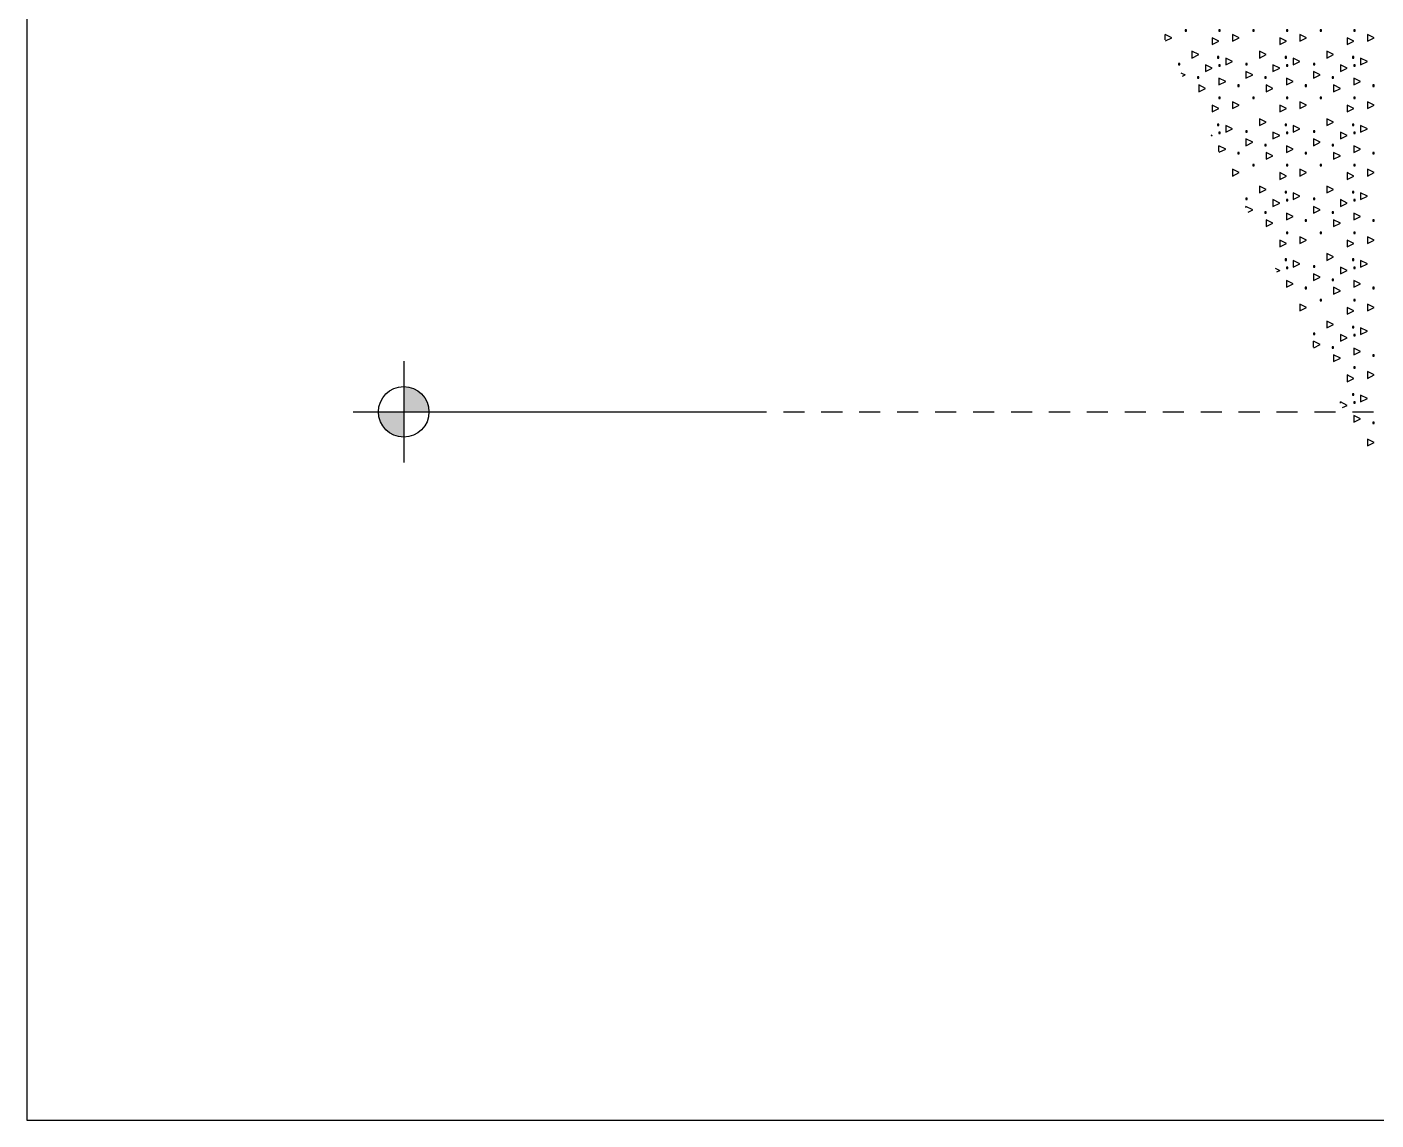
# Model space of a CAD drawing. Header units: metres. Extents: x -220 to 294, y -29 to 18.
# Drawn here: x -14.78 to -6.78, y -12 to -5.52 of the extents above; entities that cross this region are included whole.
import ezdxf

# ---------------------------------------------------------------- set-up
doc = ezdxf.new("R2010")
doc.units = ezdxf.units.M
doc.header["$MEASUREMENT"] = 0
doc.linetypes.add('DASHED4', pattern=[0.1875, 0.125, -0.0625])
for name, color, linetype in [('Cizgi', 7, 'Continuous'), ('Standart', 7, 'Continuous'), ('Tarama', 7, 'Continuous')]:
    doc.layers.add(name, color=color, linetype=linetype)

msp = doc.modelspace()

# ---------------------------------------------------------------- hatches: boundary and pattern name
at = {"layer": 'Tarama', "linetype": 'Continuous', "lineweight": -3}
for points in [[(-12.3988, -7.8), (-12.3997, -7.7832), (-12.4025, -7.7666), (-12.4072, -7.7505), (-12.4136, -7.7349), (-12.4218, -7.7202), (-12.4315, -7.7065), (-12.4427, -7.6939), (-12.4553, -7.6827), (-12.469, -7.673), (-12.4837, -7.6649), (-12.4992, -7.6584), (-12.5154, -7.6538), (-12.532, -7.6509), (-12.5488, -7.65), (-12.5488, -7.8)], [(-12.6988, -7.8), (-12.6978, -7.8168), (-12.695, -7.8334), (-12.6904, -7.8495), (-12.6839, -7.8651), (-12.6758, -7.8798), (-12.6661, -7.8935), (-12.6548, -7.9061), (-12.6423, -7.9173), (-12.6286, -7.927), (-12.6139, -7.9351), (-12.5983, -7.9416), (-12.5822, -7.9462), (-12.5656, -7.9491), (-12.5488, -7.95), (-12.5488, -7.8)]]:
    msp.add_hatch(color=216, dxfattribs=at).paths.add_polyline_path(points)

# ---------------------------------------------------------------- linework, layer by layer
at = {"layer": 'Cizgi', "color": 18, "linetype": 'Continuous', "lineweight": -3}
for points in [[(-14.783, 18), (-14.783, -12)], [(-14.783, -12), (51.417, -12)]]:
    msp.add_lwpolyline(points, dxfattribs=at)
at = {"layer": 'Cizgi', "color": 73, "linetype": 'DASHED4', "lineweight": -3}
msp.add_lwpolyline([(-12.0971, -7.8), (-5.233, -7.8)], dxfattribs=at)
at = {"layer": 'Standart', "color": 216, "linetype": 'Continuous', "lineweight": -3}
for points in [[(-12.5488, -7.5), (-12.5488, -8.1)], [(-12.8488, -7.8), (-12.2488, -7.8)], [(-12.2488, -7.8), (-10.4971, -7.8)]]:
    msp.add_lwpolyline(points, dxfattribs=at)
msp.add_circle((-12.5488, -7.8), 0.15, dxfattribs=at)
at = {"layer": 'Tarama', "color": 251, "linetype": 'Continuous', "lineweight": -3}
for points in [[(-7.9937, -5.5814), (-8.0337, -5.5614)], [(-8.0337, -5.5929), (-8.0337, -5.5614)], [(-8.0304, -5.5997), (-7.9937, -5.5814)], [(-7.9057, -5.5334), (-7.9137, -5.5334)], [(-7.9137, -5.5334), (-7.9137, -5.5414)], [(-7.9137, -5.5414), (-7.9057, -5.5414)], [(-7.9057, -5.5414), (-7.9057, -5.5334)], [(-7.7137, -5.6014), (-7.7537, -5.5814)], [(-7.7537, -5.5814), (-7.7537, -5.6214)], [(-7.7057, -5.5334), (-7.7137, -5.5334)], [(-7.7137, -5.5334), (-7.7137, -5.5414)], [(-7.7137, -5.5414), (-7.7057, -5.5414)], [(-7.7057, -5.5414), (-7.7057, -5.5334)], [(-7.5937, -5.5814), (-7.6337, -5.5614)], [(-7.6337, -5.5614), (-7.6337, -5.6014)], [(-7.6337, -5.6014), (-7.5937, -5.5814)], [(-7.5057, -5.5334), (-7.5137, -5.5334)], [(-7.5137, -5.5334), (-7.5137, -5.5414)], [(-7.5137, -5.5414), (-7.5057, -5.5414)], [(-7.5057, -5.5414), (-7.5057, -5.5334)], [(-7.3137, -5.6014), (-7.3537, -5.5814)], [(-7.3537, -5.5814), (-7.3537, -5.6214)], [(-7.3057, -5.5334), (-7.3137, -5.5334)], [(-7.3137, -5.5334), (-7.3137, -5.5414)], [(-7.3137, -5.5414), (-7.3057, -5.5414)], [(-7.3057, -5.5414), (-7.3057, -5.5334)], [(-7.1937, -5.5814), (-7.2337, -5.5614)], [(-7.2337, -5.5614), (-7.2337, -5.6014)], [(-7.2337, -5.6014), (-7.1937, -5.5814)], [(-7.1057, -5.5334), (-7.1137, -5.5334)], [(-7.1137, -5.5334), (-7.1137, -5.5414)], [(-7.1137, -5.5414), (-7.1057, -5.5414)], [(-7.1057, -5.5414), (-7.1057, -5.5334)], [(-6.9137, -5.6014), (-6.9537, -5.5814)], [(-6.9537, -5.5814), (-6.9537, -5.6214)], [(-6.9057, -5.5334), (-6.9137, -5.5334)], [(-6.9137, -5.5334), (-6.9137, -5.5414)], [(-6.9137, -5.5414), (-6.9057, -5.5414)], [(-6.9057, -5.5414), (-6.9057, -5.5334)], [(-6.7937, -5.5814), (-6.8337, -5.5614)], [(-6.8337, -5.5614), (-6.8337, -5.6014)], [(-6.8337, -5.6014), (-6.7937, -5.5814)], [(-7.8337, -5.6814), (-7.8737, -5.6614)], [(-7.8737, -5.6614), (-7.8737, -5.7014)], [(-7.7537, -5.6214), (-7.7137, -5.6014)], [(-7.4337, -5.6814), (-7.4737, -5.6614)], [(-7.4737, -5.6614), (-7.4737, -5.7014)], [(-7.3537, -5.6214), (-7.3137, -5.6014)], [(-7.0337, -5.6814), (-7.0737, -5.6614)], [(-7.0737, -5.6614), (-7.0737, -5.7014)], [(-6.9537, -5.6214), (-6.9137, -5.6014)], [(-7.9457, -5.7334), (-7.9537, -5.7334)], [(-7.9537, -5.7334), (-7.9537, -5.7414)], [(-7.9537, -5.7414), (-7.9457, -5.7414)], [(-7.9457, -5.7414), (-7.9457, -5.7334)], [(-7.8737, -5.7014), (-7.8337, -5.6814)], [(-7.7537, -5.7614), (-7.7937, -5.7414)], [(-7.7937, -5.7414), (-7.7937, -5.7814)], [(-7.7137, -5.6934), (-7.7217, -5.6934)], [(-7.7217, -5.6934), (-7.7217, -5.7014)], [(-7.7217, -5.7014), (-7.7137, -5.7014)], [(-7.7137, -5.7014), (-7.7137, -5.6934)], [(-7.7057, -5.7414), (-7.7137, -5.7414)], [(-7.7137, -5.7414), (-7.7137, -5.7494)], [(-7.7137, -5.7494), (-7.7057, -5.7494)], [(-7.7057, -5.7494), (-7.7057, -5.7414)], [(-7.6337, -5.7214), (-7.6737, -5.7014)], [(-7.6737, -5.7014), (-7.6737, -5.7414)], [(-7.6737, -5.7414), (-7.6337, -5.7214)], [(-7.5457, -5.7334), (-7.5537, -5.7334)], [(-7.5537, -5.7334), (-7.5537, -5.7414)], [(-7.5537, -5.7414), (-7.5457, -5.7414)], [(-7.5457, -5.7414), (-7.5457, -5.7334)], [(-7.4737, -5.7014), (-7.4337, -5.6814)], [(-7.3537, -5.7614), (-7.3937, -5.7414)], [(-7.3937, -5.7414), (-7.3937, -5.7814)], [(-7.3137, -5.6934), (-7.3217, -5.6934)], [(-7.3217, -5.6934), (-7.3217, -5.7014)], [(-7.3217, -5.7014), (-7.3137, -5.7014)], [(-7.3137, -5.7014), (-7.3137, -5.6934)], [(-7.3057, -5.7414), (-7.3137, -5.7414)], [(-7.3137, -5.7414), (-7.3137, -5.7494)], [(-7.3137, -5.7494), (-7.3057, -5.7494)], [(-7.3057, -5.7494), (-7.3057, -5.7414)], [(-7.2337, -5.7214), (-7.2737, -5.7014)], [(-7.2737, -5.7014), (-7.2737, -5.7414)], [(-7.2737, -5.7414), (-7.2337, -5.7214)], [(-7.1457, -5.7334), (-7.1537, -5.7334)], [(-7.1537, -5.7334), (-7.1537, -5.7414)], [(-7.1537, -5.7414), (-7.1457, -5.7414)], [(-7.1457, -5.7414), (-7.1457, -5.7334)], [(-7.0737, -5.7014), (-7.0337, -5.6814)], [(-6.9537, -5.7614), (-6.9937, -5.7414)], [(-6.9937, -5.7414), (-6.9937, -5.7814)], [(-6.9137, -5.6934), (-6.9217, -5.6934)], [(-6.9217, -5.6934), (-6.9217, -5.7014)], [(-6.9217, -5.7014), (-6.9137, -5.7014)], [(-6.9137, -5.7014), (-6.9137, -5.6934)], [(-6.9057, -5.7414), (-6.9137, -5.7414)], [(-6.9137, -5.7414), (-6.9137, -5.7494)], [(-6.9137, -5.7494), (-6.9057, -5.7494)], [(-6.9057, -5.7494), (-6.9057, -5.7414)], [(-6.8337, -5.7214), (-6.8737, -5.7014)], [(-6.8737, -5.7014), (-6.8737, -5.7414)], [(-6.8737, -5.7414), (-6.8337, -5.7214)], [(-7.9393, -5.7886), (-7.9137, -5.8014)], [(-7.9294, -5.8092), (-7.9137, -5.8014)], [(-7.8337, -5.8134), (-7.8417, -5.8134)], [(-7.8417, -5.8134), (-7.8417, -5.8214)], [(-7.8417, -5.8214), (-7.8337, -5.8214)], [(-7.8337, -5.8214), (-7.8337, -5.8134)], [(-7.7937, -5.7814), (-7.7537, -5.7614)], [(-7.6737, -5.8414), (-7.7137, -5.8214)], [(-7.7137, -5.8214), (-7.7137, -5.8614)], [(-7.5137, -5.8014), (-7.5537, -5.7814)], [(-7.5537, -5.7814), (-7.5537, -5.8214)], [(-7.5537, -5.8214), (-7.5137, -5.8014)], [(-7.4337, -5.8134), (-7.4417, -5.8134)], [(-7.4417, -5.8134), (-7.4417, -5.8214)], [(-7.4417, -5.8214), (-7.4337, -5.8214)], [(-7.4337, -5.8214), (-7.4337, -5.8134)], [(-7.3937, -5.7814), (-7.3537, -5.7614)], [(-7.2737, -5.8414), (-7.3137, -5.8214)], [(-7.3137, -5.8214), (-7.3137, -5.8614)], [(-7.1137, -5.8014), (-7.1537, -5.7814)], [(-7.1537, -5.7814), (-7.1537, -5.8214)], [(-7.1537, -5.8214), (-7.1137, -5.8014)], [(-7.0337, -5.8134), (-7.0417, -5.8134)], [(-7.0417, -5.8134), (-7.0417, -5.8214)], [(-7.0417, -5.8214), (-7.0337, -5.8214)], [(-7.0337, -5.8214), (-7.0337, -5.8134)], [(-6.9937, -5.7814), (-6.9537, -5.7614)], [(-6.8737, -5.8414), (-6.9137, -5.8214)], [(-6.9137, -5.8214), (-6.9137, -5.8614)], [(-7.7937, -5.8814), (-7.8337, -5.8614)], [(-7.8337, -5.8614), (-7.8337, -5.9014)], [(-7.8337, -5.9014), (-7.7937, -5.8814)], [(-7.7137, -5.8614), (-7.6737, -5.8414)], [(-7.5937, -5.8614), (-7.6017, -5.8614)], [(-7.6017, -5.8614), (-7.6017, -5.8694)], [(-7.6017, -5.8694), (-7.5937, -5.8694)], [(-7.5937, -5.8694), (-7.5937, -5.8614)], [(-7.3937, -5.8814), (-7.4337, -5.8614)], [(-7.4337, -5.8614), (-7.4337, -5.9014)], [(-7.4337, -5.9014), (-7.3937, -5.8814)], [(-7.3137, -5.8614), (-7.2737, -5.8414)], [(-7.1937, -5.8614), (-7.2017, -5.8614)], [(-7.2017, -5.8614), (-7.2017, -5.8694)], [(-7.2017, -5.8694), (-7.1937, -5.8694)], [(-7.1937, -5.8694), (-7.1937, -5.8614)], [(-6.9937, -5.8814), (-7.0337, -5.8614)], [(-7.0337, -5.8614), (-7.0337, -5.9014)], [(-7.0337, -5.9014), (-6.9937, -5.8814)], [(-6.9137, -5.8614), (-6.8737, -5.8414)], [(-6.7937, -5.8614), (-6.8017, -5.8614)], [(-6.8017, -5.8614), (-6.8017, -5.8694)], [(-6.8017, -5.8694), (-6.7937, -5.8694)], [(-6.7937, -5.8694), (-6.7937, -5.8614)], [(-7.7137, -6.0014), (-7.7537, -5.9814)], [(-7.7537, -5.9814), (-7.7537, -6.0214)], [(-7.7057, -5.9334), (-7.7137, -5.9334)], [(-7.7137, -5.9334), (-7.7137, -5.9414)], [(-7.7137, -5.9414), (-7.7057, -5.9414)], [(-7.7057, -5.9414), (-7.7057, -5.9334)], [(-7.5937, -5.9814), (-7.6337, -5.9614)], [(-7.6337, -5.9614), (-7.6337, -6.0014)], [(-7.6337, -6.0014), (-7.5937, -5.9814)], [(-7.5057, -5.9334), (-7.5137, -5.9334)], [(-7.5137, -5.9334), (-7.5137, -5.9414)], [(-7.5137, -5.9414), (-7.5057, -5.9414)], [(-7.5057, -5.9414), (-7.5057, -5.9334)], [(-7.3137, -6.0014), (-7.3537, -5.9814)], [(-7.3537, -5.9814), (-7.3537, -6.0214)], [(-7.3057, -5.9334), (-7.3137, -5.9334)], [(-7.3137, -5.9334), (-7.3137, -5.9414)], [(-7.3137, -5.9414), (-7.3057, -5.9414)], [(-7.3057, -5.9414), (-7.3057, -5.9334)], [(-7.1937, -5.9814), (-7.2337, -5.9614)], [(-7.2337, -5.9614), (-7.2337, -6.0014)], [(-7.2337, -6.0014), (-7.1937, -5.9814)], [(-7.1057, -5.9334), (-7.1137, -5.9334)], [(-7.1137, -5.9334), (-7.1137, -5.9414)], [(-7.1137, -5.9414), (-7.1057, -5.9414)], [(-7.1057, -5.9414), (-7.1057, -5.9334)], [(-6.9137, -6.0014), (-6.9537, -5.9814)], [(-6.9537, -5.9814), (-6.9537, -6.0214)], [(-6.9057, -5.9334), (-6.9137, -5.9334)], [(-6.9137, -5.9334), (-6.9137, -5.9414)], [(-6.9137, -5.9414), (-6.9057, -5.9414)], [(-6.9057, -5.9414), (-6.9057, -5.9334)], [(-6.7937, -5.9814), (-6.8337, -5.9614)], [(-6.8337, -5.9614), (-6.8337, -6.0014)], [(-6.8337, -6.0014), (-6.7937, -5.9814)], [(-7.7537, -6.0214), (-7.7137, -6.0014)], [(-7.4337, -6.0814), (-7.4737, -6.0614)], [(-7.4737, -6.0614), (-7.4737, -6.1014)], [(-7.3537, -6.0214), (-7.3137, -6.0014)], [(-7.0337, -6.0814), (-7.0737, -6.0614)], [(-7.0737, -6.0614), (-7.0737, -6.1014)], [(-6.9537, -6.0214), (-6.9137, -6.0014)], [(-7.7613, -6.1576), (-7.7537, -6.1614)], [(-7.7137, -6.0934), (-7.7217, -6.0934)], [(-7.7217, -6.0934), (-7.7217, -6.1014)], [(-7.7217, -6.1014), (-7.7137, -6.1014)], [(-7.7137, -6.1014), (-7.7137, -6.0934)], [(-7.7057, -6.1414), (-7.7137, -6.1414)], [(-7.7137, -6.1414), (-7.7137, -6.1494)], [(-7.7137, -6.1494), (-7.7057, -6.1494)], [(-7.7057, -6.1494), (-7.7057, -6.1414)], [(-7.6337, -6.1214), (-7.6737, -6.1014)], [(-7.6737, -6.1014), (-7.6737, -6.1414)], [(-7.6737, -6.1414), (-7.6337, -6.1214)], [(-7.5457, -6.1334), (-7.5537, -6.1334)], [(-7.5537, -6.1334), (-7.5537, -6.1414)], [(-7.5537, -6.1414), (-7.5457, -6.1414)], [(-7.5457, -6.1414), (-7.5457, -6.1334)], [(-7.4737, -6.1014), (-7.4337, -6.0814)], [(-7.3537, -6.1614), (-7.3937, -6.1414)], [(-7.3937, -6.1414), (-7.3937, -6.1814)], [(-7.3137, -6.0934), (-7.3217, -6.0934)], [(-7.3217, -6.0934), (-7.3217, -6.1014)], [(-7.3217, -6.1014), (-7.3137, -6.1014)], [(-7.3137, -6.1014), (-7.3137, -6.0934)], [(-7.3057, -6.1414), (-7.3137, -6.1414)], [(-7.3137, -6.1414), (-7.3137, -6.1494)], [(-7.3137, -6.1494), (-7.3057, -6.1494)], [(-7.3057, -6.1494), (-7.3057, -6.1414)], [(-7.2337, -6.1214), (-7.2737, -6.1014)], [(-7.2737, -6.1014), (-7.2737, -6.1414)], [(-7.2737, -6.1414), (-7.2337, -6.1214)], [(-7.1457, -6.1334), (-7.1537, -6.1334)], [(-7.1537, -6.1334), (-7.1537, -6.1414)], [(-7.1537, -6.1414), (-7.1457, -6.1414)], [(-7.1457, -6.1414), (-7.1457, -6.1334)], [(-7.0737, -6.1014), (-7.0337, -6.0814)], [(-6.9537, -6.1614), (-6.9937, -6.1414)], [(-6.9937, -6.1414), (-6.9937, -6.1814)], [(-6.9137, -6.0934), (-6.9217, -6.0934)], [(-6.9217, -6.0934), (-6.9217, -6.1014)], [(-6.9217, -6.1014), (-6.9137, -6.1014)], [(-6.9137, -6.1014), (-6.9137, -6.0934)], [(-6.9057, -6.1414), (-6.9137, -6.1414)], [(-6.9137, -6.1414), (-6.9137, -6.1494)], [(-6.9137, -6.1494), (-6.9057, -6.1494)], [(-6.9057, -6.1494), (-6.9057, -6.1414)], [(-6.8337, -6.1214), (-6.8737, -6.1014)], [(-6.8737, -6.1014), (-6.8737, -6.1414)], [(-6.8737, -6.1414), (-6.8337, -6.1214)], [(-7.7584, -6.1637), (-7.7537, -6.1614)], [(-7.6737, -6.2414), (-7.7137, -6.2214)], [(-7.7137, -6.2562), (-7.7137, -6.2214)], [(-7.5137, -6.2014), (-7.5537, -6.1814)], [(-7.5537, -6.1814), (-7.5537, -6.2214)], [(-7.5537, -6.2214), (-7.5137, -6.2014)], [(-7.4337, -6.2134), (-7.4417, -6.2134)], [(-7.4417, -6.2134), (-7.4417, -6.2214)], [(-7.4417, -6.2214), (-7.4337, -6.2214)], [(-7.4337, -6.2214), (-7.4337, -6.2134)], [(-7.3937, -6.1814), (-7.3537, -6.1614)], [(-7.2737, -6.2414), (-7.3137, -6.2214)], [(-7.3137, -6.2214), (-7.3137, -6.2614)], [(-7.1137, -6.2014), (-7.1537, -6.1814)], [(-7.1537, -6.1814), (-7.1537, -6.2214)], [(-7.1537, -6.2214), (-7.1137, -6.2014)], [(-7.0337, -6.2134), (-7.0417, -6.2134)], [(-7.0417, -6.2134), (-7.0417, -6.2214)], [(-7.0417, -6.2214), (-7.0337, -6.2214)], [(-7.0337, -6.2214), (-7.0337, -6.2134)], [(-6.9937, -6.1814), (-6.9537, -6.1614)], [(-6.8737, -6.2414), (-6.9137, -6.2214)], [(-6.9137, -6.2214), (-6.9137, -6.2614)], [(-7.7117, -6.2604), (-7.6737, -6.2414)], [(-7.5937, -6.2614), (-7.6017, -6.2614)], [(-7.6017, -6.2614), (-7.6017, -6.2694)], [(-7.6017, -6.2694), (-7.5937, -6.2694)], [(-7.5937, -6.2694), (-7.5937, -6.2614)], [(-7.3937, -6.2814), (-7.4337, -6.2614)], [(-7.4337, -6.2614), (-7.4337, -6.3014)], [(-7.4337, -6.3014), (-7.3937, -6.2814)], [(-7.3137, -6.2614), (-7.2737, -6.2414)], [(-7.1937, -6.2614), (-7.2017, -6.2614)], [(-7.2017, -6.2614), (-7.2017, -6.2694)], [(-7.2017, -6.2694), (-7.1937, -6.2694)], [(-7.1937, -6.2694), (-7.1937, -6.2614)], [(-6.9937, -6.2814), (-7.0337, -6.2614)], [(-7.0337, -6.2614), (-7.0337, -6.3014)], [(-7.0337, -6.3014), (-6.9937, -6.2814)], [(-6.9137, -6.2614), (-6.8737, -6.2414)], [(-6.7937, -6.2614), (-6.8017, -6.2614)], [(-6.8017, -6.2614), (-6.8017, -6.2694)], [(-6.8017, -6.2694), (-6.7937, -6.2694)], [(-6.7937, -6.2694), (-6.7937, -6.2614)], [(-7.5937, -6.3814), (-7.6337, -6.3614)], [(-7.6337, -6.3614), (-7.6337, -6.4014)], [(-7.6337, -6.4014), (-7.5937, -6.3814)], [(-7.5057, -6.3334), (-7.5137, -6.3334)], [(-7.5137, -6.3334), (-7.5137, -6.3414)], [(-7.5137, -6.3414), (-7.5057, -6.3414)], [(-7.5057, -6.3414), (-7.5057, -6.3334)], [(-7.3137, -6.4014), (-7.3537, -6.3814)], [(-7.3537, -6.3814), (-7.3537, -6.4214)], [(-7.3057, -6.3334), (-7.3137, -6.3334)], [(-7.3137, -6.3334), (-7.3137, -6.3414)], [(-7.3137, -6.3414), (-7.3057, -6.3414)], [(-7.3057, -6.3414), (-7.3057, -6.3334)], [(-7.1937, -6.3814), (-7.2337, -6.3614)], [(-7.2337, -6.3614), (-7.2337, -6.4014)], [(-7.2337, -6.4014), (-7.1937, -6.3814)], [(-7.1057, -6.3334), (-7.1137, -6.3334)], [(-7.1137, -6.3334), (-7.1137, -6.3414)], [(-7.1137, -6.3414), (-7.1057, -6.3414)], [(-7.1057, -6.3414), (-7.1057, -6.3334)], [(-6.9137, -6.4014), (-6.9537, -6.3814)], [(-6.9537, -6.3814), (-6.9537, -6.4214)], [(-6.9057, -6.3334), (-6.9137, -6.3334)], [(-6.9137, -6.3334), (-6.9137, -6.3414)], [(-6.9137, -6.3414), (-6.9057, -6.3414)], [(-6.9057, -6.3414), (-6.9057, -6.3334)], [(-6.7937, -6.3814), (-6.8337, -6.3614)], [(-6.8337, -6.3614), (-6.8337, -6.4014)], [(-6.8337, -6.4014), (-6.7937, -6.3814)], [(-7.4337, -6.4814), (-7.4737, -6.4614)], [(-7.4737, -6.4614), (-7.4737, -6.5014)], [(-7.3537, -6.4214), (-7.3137, -6.4014)], [(-7.0337, -6.4814), (-7.0737, -6.4614)], [(-7.0737, -6.4614), (-7.0737, -6.5014)], [(-6.9537, -6.4214), (-6.9137, -6.4014)], [(-7.5457, -6.5334), (-7.5537, -6.5334)], [(-7.5537, -6.5334), (-7.5537, -6.5414)], [(-7.5537, -6.5414), (-7.5457, -6.5414)], [(-7.5457, -6.5414), (-7.5457, -6.5334)], [(-7.4737, -6.5014), (-7.4337, -6.4814)], [(-7.3537, -6.5614), (-7.3937, -6.5414)], [(-7.3937, -6.5414), (-7.3937, -6.5814)], [(-7.3137, -6.4934), (-7.3217, -6.4934)], [(-7.3217, -6.4934), (-7.3217, -6.5014)], [(-7.3217, -6.5014), (-7.3137, -6.5014)], [(-7.3137, -6.5014), (-7.3137, -6.4934)], [(-7.3057, -6.5414), (-7.3137, -6.5414)], [(-7.3137, -6.5414), (-7.3137, -6.5494)], [(-7.3137, -6.5494), (-7.3057, -6.5494)], [(-7.3057, -6.5494), (-7.3057, -6.5414)], [(-7.2337, -6.5214), (-7.2737, -6.5014)], [(-7.2737, -6.5014), (-7.2737, -6.5414)], [(-7.2737, -6.5414), (-7.2337, -6.5214)], [(-7.1457, -6.5334), (-7.1537, -6.5334)], [(-7.1537, -6.5334), (-7.1537, -6.5414)], [(-7.1537, -6.5414), (-7.1457, -6.5414)], [(-7.1457, -6.5414), (-7.1457, -6.5334)], [(-7.0737, -6.5014), (-7.0337, -6.4814)], [(-6.9537, -6.5614), (-6.9937, -6.5414)], [(-6.9937, -6.5414), (-6.9937, -6.5814)], [(-6.9137, -6.4934), (-6.9217, -6.4934)], [(-6.9217, -6.4934), (-6.9217, -6.5014)], [(-6.9217, -6.5014), (-6.9137, -6.5014)], [(-6.9137, -6.5014), (-6.9137, -6.4934)], [(-6.9057, -6.5414), (-6.9137, -6.5414)], [(-6.9137, -6.5414), (-6.9137, -6.5494)], [(-6.9137, -6.5494), (-6.9057, -6.5494)], [(-6.9057, -6.5494), (-6.9057, -6.5414)], [(-6.8337, -6.5214), (-6.8737, -6.5014)], [(-6.8737, -6.5014), (-6.8737, -6.5414)], [(-6.8737, -6.5414), (-6.8337, -6.5214)], [(-7.5137, -6.6014), (-7.5537, -6.5814)], [(-7.5537, -6.5878), (-7.5537, -6.5814)], [(-7.5407, -6.6149), (-7.5137, -6.6014)], [(-7.4337, -6.6134), (-7.4417, -6.6134)], [(-7.4417, -6.6134), (-7.4417, -6.6214)], [(-7.4417, -6.6214), (-7.4337, -6.6214)], [(-7.4337, -6.6214), (-7.4337, -6.6134)], [(-7.3937, -6.5814), (-7.3537, -6.5614)], [(-7.2737, -6.6414), (-7.3137, -6.6214)], [(-7.3137, -6.6214), (-7.3137, -6.6614)], [(-7.1137, -6.6014), (-7.1537, -6.5814)], [(-7.1537, -6.5814), (-7.1537, -6.6214)], [(-7.1537, -6.6214), (-7.1137, -6.6014)], [(-7.0337, -6.6134), (-7.0417, -6.6134)], [(-7.0417, -6.6134), (-7.0417, -6.6214)], [(-7.0417, -6.6214), (-7.0337, -6.6214)], [(-7.0337, -6.6214), (-7.0337, -6.6134)], [(-6.9937, -6.5814), (-6.9537, -6.5614)], [(-6.8737, -6.6414), (-6.9137, -6.6214)], [(-6.9137, -6.6214), (-6.9137, -6.6614)], [(-7.3937, -6.6814), (-7.4337, -6.6614)], [(-7.4337, -6.6614), (-7.4337, -6.7014)], [(-7.4337, -6.7014), (-7.3937, -6.6814)], [(-7.3137, -6.6614), (-7.2737, -6.6414)], [(-7.1937, -6.6614), (-7.2017, -6.6614)], [(-7.2017, -6.6614), (-7.2017, -6.6694)], [(-7.2017, -6.6694), (-7.1937, -6.6694)], [(-7.1937, -6.6694), (-7.1937, -6.6614)], [(-6.9937, -6.6814), (-7.0337, -6.6614)], [(-7.0337, -6.6614), (-7.0337, -6.7014)], [(-7.0337, -6.7014), (-6.9937, -6.6814)], [(-6.9137, -6.6614), (-6.8737, -6.6414)], [(-6.7937, -6.6614), (-6.8017, -6.6614)], [(-6.8017, -6.6614), (-6.8017, -6.6694)], [(-6.8017, -6.6694), (-6.7937, -6.6694)], [(-6.7937, -6.6694), (-6.7937, -6.6614)], [(-7.3137, -6.8014), (-7.3537, -6.7814)], [(-7.3537, -6.7814), (-7.3537, -6.8214)], [(-7.3057, -6.7334), (-7.3137, -6.7334)], [(-7.3137, -6.7334), (-7.3137, -6.7414)], [(-7.3137, -6.7414), (-7.3057, -6.7414)], [(-7.3057, -6.7414), (-7.3057, -6.7334)], [(-7.1937, -6.7814), (-7.2337, -6.7614)], [(-7.2337, -6.7614), (-7.2337, -6.8014)], [(-7.2337, -6.8014), (-7.1937, -6.7814)], [(-7.1057, -6.7334), (-7.1137, -6.7334)], [(-7.1137, -6.7334), (-7.1137, -6.7414)], [(-7.1137, -6.7414), (-7.1057, -6.7414)], [(-7.1057, -6.7414), (-7.1057, -6.7334)], [(-6.9137, -6.8014), (-6.9537, -6.7814)], [(-6.9537, -6.7814), (-6.9537, -6.8214)], [(-6.9057, -6.7334), (-6.9137, -6.7334)], [(-6.9137, -6.7334), (-6.9137, -6.7414)], [(-6.9137, -6.7414), (-6.9057, -6.7414)], [(-6.9057, -6.7414), (-6.9057, -6.7334)], [(-6.7937, -6.7814), (-6.8337, -6.7614)], [(-6.8337, -6.7614), (-6.8337, -6.8014)], [(-6.8337, -6.8014), (-6.7937, -6.7814)], [(-7.3537, -6.8214), (-7.3137, -6.8014)], [(-7.0337, -6.8814), (-7.0737, -6.8614)], [(-7.0737, -6.8614), (-7.0737, -6.9014)], [(-6.9537, -6.8214), (-6.9137, -6.8014)], [(-7.3798, -6.9483), (-7.3537, -6.9614)], [(-7.3137, -6.8934), (-7.3217, -6.8934)], [(-7.3217, -6.8934), (-7.3217, -6.9014)], [(-7.3217, -6.9014), (-7.3137, -6.9014)], [(-7.3137, -6.9014), (-7.3137, -6.8934)], [(-7.3057, -6.9414), (-7.3137, -6.9414)], [(-7.3137, -6.9414), (-7.3137, -6.9494)], [(-7.3137, -6.9494), (-7.3057, -6.9494)], [(-7.3057, -6.9494), (-7.3057, -6.9414)], [(-7.2337, -6.9214), (-7.2737, -6.9014)], [(-7.2737, -6.9014), (-7.2737, -6.9414)], [(-7.2737, -6.9414), (-7.2337, -6.9214)], [(-7.1457, -6.9334), (-7.1537, -6.9334)], [(-7.1537, -6.9334), (-7.1537, -6.9414)], [(-7.1537, -6.9414), (-7.1457, -6.9414)], [(-7.1457, -6.9414), (-7.1457, -6.9334)], [(-7.0737, -6.9014), (-7.0337, -6.8814)], [(-6.9537, -6.9614), (-6.9937, -6.9414)], [(-6.9937, -6.9414), (-6.9937, -6.9814)], [(-6.9137, -6.8934), (-6.9217, -6.8934)], [(-6.9217, -6.8934), (-6.9217, -6.9014)], [(-6.9217, -6.9014), (-6.9137, -6.9014)], [(-6.9137, -6.9014), (-6.9137, -6.8934)], [(-6.9057, -6.9414), (-6.9137, -6.9414)], [(-6.9137, -6.9414), (-6.9137, -6.9494)], [(-6.9137, -6.9494), (-6.9057, -6.9494)], [(-6.9057, -6.9494), (-6.9057, -6.9414)], [(-6.8337, -6.9214), (-6.8737, -6.9014)], [(-6.8737, -6.9014), (-6.8737, -6.9414)], [(-6.8737, -6.9414), (-6.8337, -6.9214)], [(-7.3697, -6.9694), (-7.3537, -6.9614)], [(-7.2737, -7.0414), (-7.3137, -7.0214)], [(-7.3137, -7.0214), (-7.3137, -7.0614)], [(-7.1137, -7.0014), (-7.1537, -6.9814)], [(-7.1537, -6.9814), (-7.1537, -7.0214)], [(-7.1537, -7.0214), (-7.1137, -7.0014)], [(-7.0337, -7.0134), (-7.0417, -7.0134)], [(-7.0417, -7.0134), (-7.0417, -7.0214)], [(-7.0417, -7.0214), (-7.0337, -7.0214)], [(-7.0337, -7.0214), (-7.0337, -7.0134)], [(-6.9937, -6.9814), (-6.9537, -6.9614)], [(-6.8737, -7.0414), (-6.9137, -7.0214)], [(-6.9137, -7.0214), (-6.9137, -7.0614)], [(-7.3137, -7.0614), (-7.2737, -7.0414)], [(-7.1937, -7.0614), (-7.2017, -7.0614)], [(-7.2017, -7.0614), (-7.2017, -7.0694)], [(-7.2017, -7.0694), (-7.1937, -7.0694)], [(-7.1937, -7.0694), (-7.1937, -7.0614)], [(-6.9937, -7.0814), (-7.0337, -7.0614)], [(-7.0337, -7.0614), (-7.0337, -7.1014)], [(-7.0337, -7.1014), (-6.9937, -7.0814)], [(-6.9137, -7.0614), (-6.8737, -7.0414)], [(-6.7937, -7.0614), (-6.8017, -7.0614)], [(-6.8017, -7.0614), (-6.8017, -7.0694)], [(-6.8017, -7.0694), (-6.7937, -7.0694)], [(-6.7937, -7.0694), (-6.7937, -7.0614)], [(-7.1937, -7.1814), (-7.2337, -7.1614)], [(-7.2337, -7.1614), (-7.2337, -7.2014)], [(-7.2337, -7.2014), (-7.1937, -7.1814)], [(-7.1057, -7.1334), (-7.1137, -7.1334)], [(-7.1137, -7.1334), (-7.1137, -7.1414)], [(-7.1137, -7.1414), (-7.1057, -7.1414)], [(-7.1057, -7.1414), (-7.1057, -7.1334)], [(-6.9137, -7.2014), (-6.9537, -7.1814)], [(-6.9537, -7.1814), (-6.9537, -7.2214)], [(-6.9057, -7.1334), (-6.9137, -7.1334)], [(-6.9137, -7.1334), (-6.9137, -7.1414)], [(-6.9137, -7.1414), (-6.9057, -7.1414)], [(-6.9057, -7.1414), (-6.9057, -7.1334)], [(-6.7937, -7.1814), (-6.8337, -7.1614)], [(-6.8337, -7.1614), (-6.8337, -7.2014)], [(-6.8337, -7.2014), (-6.7937, -7.1814)], [(-7.0337, -7.2814), (-7.0737, -7.2614)], [(-7.0737, -7.2614), (-7.0737, -7.3014)], [(-6.9537, -7.2214), (-6.9137, -7.2014)], [(-7.1457, -7.3334), (-7.1537, -7.3334)], [(-7.1537, -7.3334), (-7.1537, -7.3414)], [(-7.1537, -7.3414), (-7.1457, -7.3414)], [(-7.1457, -7.3414), (-7.1457, -7.3334)], [(-7.0737, -7.3014), (-7.0337, -7.2814)], [(-6.9537, -7.3614), (-6.9937, -7.3414)], [(-6.9937, -7.3414), (-6.9937, -7.3814)], [(-6.9137, -7.2934), (-6.9217, -7.2934)], [(-6.9217, -7.2934), (-6.9217, -7.3014)], [(-6.9217, -7.3014), (-6.9137, -7.3014)], [(-6.9137, -7.3014), (-6.9137, -7.2934)], [(-6.9057, -7.3414), (-6.9137, -7.3414)], [(-6.9137, -7.3414), (-6.9137, -7.3494)], [(-6.9137, -7.3494), (-6.9057, -7.3494)], [(-6.9057, -7.3494), (-6.9057, -7.3414)], [(-6.8337, -7.3214), (-6.8737, -7.3014)], [(-6.8737, -7.3014), (-6.8737, -7.3414)], [(-6.8737, -7.3414), (-6.8337, -7.3214)], [(-7.1137, -7.4014), (-7.1537, -7.3814)], [(-7.1537, -7.417), (-7.1537, -7.3814)], [(-7.152, -7.4205), (-7.1137, -7.4014)], [(-7.0337, -7.4134), (-7.0417, -7.4134)], [(-7.0417, -7.4134), (-7.0417, -7.4214)], [(-7.0417, -7.4214), (-7.0337, -7.4214)], [(-7.0337, -7.4214), (-7.0337, -7.4134)], [(-6.9937, -7.3814), (-6.9537, -7.3614)], [(-6.8737, -7.4414), (-6.9137, -7.4214)], [(-6.9137, -7.4214), (-6.9137, -7.4614)], [(-6.9937, -7.4814), (-7.0337, -7.4614)], [(-7.0337, -7.4614), (-7.0337, -7.5014)], [(-7.0337, -7.5014), (-6.9937, -7.4814)], [(-6.9137, -7.4614), (-6.8737, -7.4414)], [(-6.7937, -7.4614), (-6.8017, -7.4614)], [(-6.8017, -7.4614), (-6.8017, -7.4694)], [(-6.8017, -7.4694), (-6.7937, -7.4694)], [(-6.7937, -7.4694), (-6.7937, -7.4614)], [(-6.9137, -7.6014), (-6.9537, -7.5814)], [(-6.9537, -7.5814), (-6.9537, -7.6214)], [(-6.9057, -7.5334), (-6.9137, -7.5334)], [(-6.9137, -7.5334), (-6.9137, -7.5414)], [(-6.9137, -7.5414), (-6.9057, -7.5414)], [(-6.9057, -7.5414), (-6.9057, -7.5334)], [(-6.7937, -7.5814), (-6.8337, -7.5614)], [(-6.8337, -7.5614), (-6.8337, -7.6014)], [(-6.8337, -7.6014), (-6.7937, -7.5814)], [(-6.9537, -7.6214), (-6.9137, -7.6014)], [(-6.9537, -7.7614), (-6.9937, -7.7414)], [(-6.9937, -7.7486), (-6.9937, -7.7414)], [(-6.9137, -7.6934), (-6.9217, -7.6934)], [(-6.9217, -7.6934), (-6.9217, -7.7014)], [(-6.9217, -7.7014), (-6.9137, -7.7014)], [(-6.9137, -7.7014), (-6.9137, -7.6934)], [(-6.9057, -7.7414), (-6.9137, -7.7414)], [(-6.9137, -7.7414), (-6.9137, -7.7494)], [(-6.9137, -7.7494), (-6.9057, -7.7494)], [(-6.9057, -7.7494), (-6.9057, -7.7414)], [(-6.8337, -7.7214), (-6.8737, -7.7014)], [(-6.8737, -7.7014), (-6.8737, -7.7414)], [(-6.8737, -7.7414), (-6.8337, -7.7214)], [(-6.981, -7.775), (-6.9537, -7.7614)], [(-6.8737, -7.8414), (-6.9137, -7.8214)], [(-6.9137, -7.8214), (-6.9137, -7.8614)], [(-6.9137, -7.8614), (-6.8737, -7.8414)], [(-6.7937, -7.8614), (-6.8017, -7.8614)], [(-6.8017, -7.8614), (-6.8017, -7.8694)], [(-6.8017, -7.8694), (-6.7937, -7.8694)], [(-6.7937, -7.8694), (-6.7937, -7.8614)], [(-6.7937, -7.9814), (-6.8337, -7.9614)], [(-6.8337, -7.9614), (-6.8337, -8.0014)], [(-6.8337, -8.0014), (-6.7937, -7.9814)]]:
    msp.add_lwpolyline(points, dxfattribs=at)

doc.saveas('drawing.dxf')
